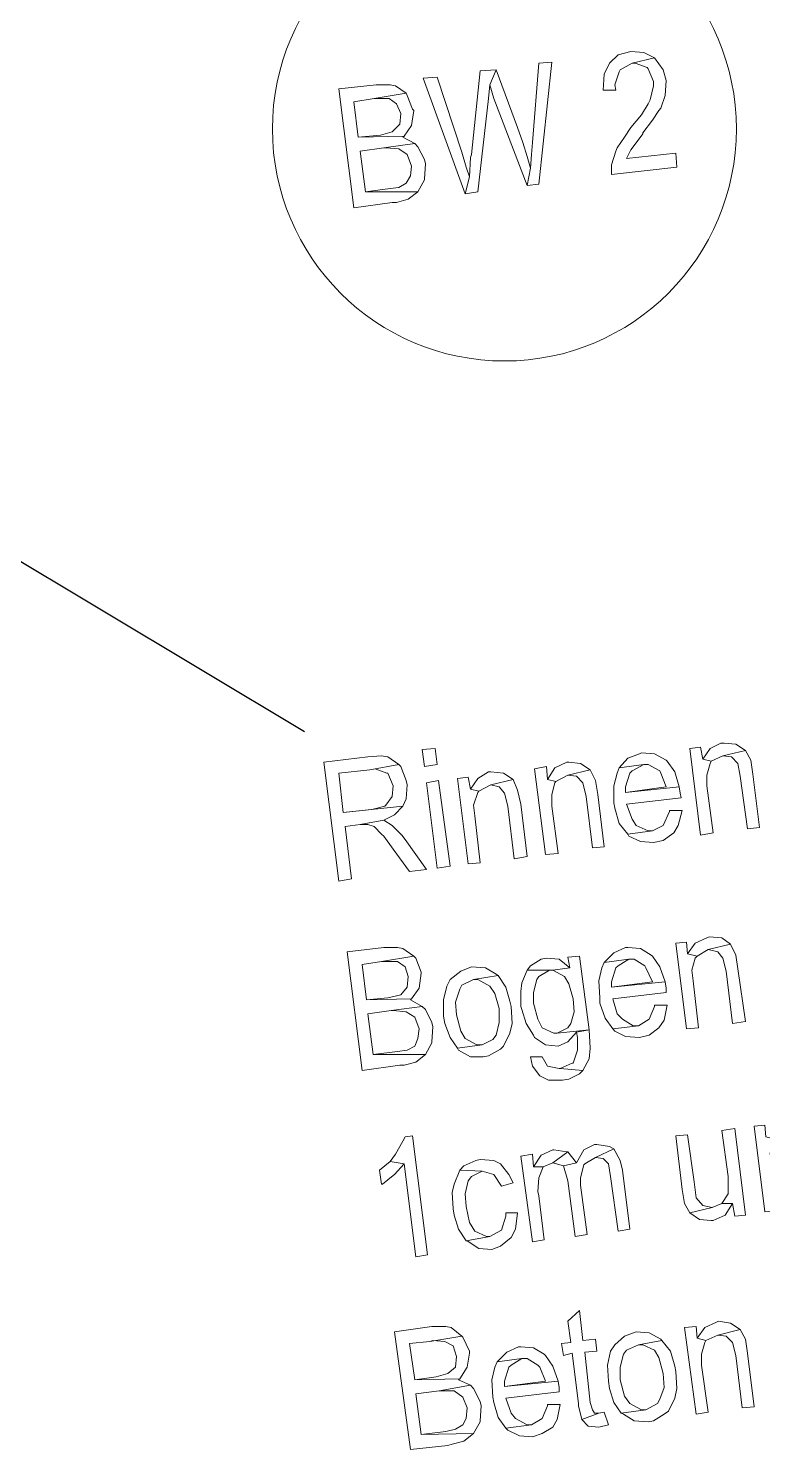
# Model space of a CAD drawing. Header units: metres. Extents: x 2713732.4 to 2713757.2, y 1226081.6 to 1226111.3.
# Drawn here: x 2713739.772 to 2713740.517, y 1226093.321 to 1226094.764 of the extents above; entities that cross this region are included whole.
import ezdxf

# ---------------------------------------------------------------- set-up
doc = ezdxf.new("R2010")
doc.units = ezdxf.units.M
doc.layers.add('einlagen_boden_erstes_og', color=7, linetype='Continuous', true_color=0x000000)

msp = doc.modelspace()

# ---------------------------------------------------------------- linework, layer by layer
at = {"layer": 'einlagen_boden_erstes_og', "color": 7, "linetype": 'Continuous', "lineweight": 25, "extrusion": (0.000477202, 0.001815, 0.999998)}
msp.add_line((2713739.1601, 1226094.5845, -0.1642), (2713740.0522, 1226094.05, -0.1637), dxfattribs=at)
at = {"layer": 'einlagen_boden_erstes_og', "color": 7, "lineweight": 0}
for points in [[(2713740.3836, 1226094.7401), (2713740.3705, 1226094.7369), (2713740.3619, 1226094.7282), (2713740.3564, 1226094.7173), (2713740.3553, 1226094.701), (2713740.3684, 1226094.701), (2713740.3673, 1226094.7064), (2713740.3716, 1226094.7195), (2713740.3727, 1226094.7217), (2713740.3847, 1226094.7282), (2713740.4075, 1226094.7336), (2713740.3966, 1226094.739)], [(2713740.2467, 1226094.7217), (2713740.2304, 1226094.7206), (2713740.2217, 1226094.6358), (2713740.2206, 1226094.6326), (2713740.2196, 1226094.613), (2713740.2152, 1226094.5957), (2713740.2282, 1226094.5978), (2713740.2391, 1226094.6923), (2713740.2402, 1226094.7064)], [(2713740.2467, 1226094.7217), (2713740.2402, 1226094.7064), (2713740.2445, 1226094.6923), (2713740.2782, 1226094.6043), (2713740.2815, 1226094.6217), (2713740.2782, 1226094.6337), (2713740.2739, 1226094.6478), (2713740.2684, 1226094.663)], [(2713740.3032, 1226094.7293), (2713740.2902, 1226094.7282), (2713740.2836, 1226094.6478), (2713740.2826, 1226094.6358), (2713740.2815, 1226094.6217), (2713740.2782, 1226094.6043), (2713740.2902, 1226094.6054)], [(2713740.4075, 1226094.7336), (2713740.3847, 1226094.7282), (2713740.3879, 1226094.7282), (2713740.3999, 1226094.7238), (2713740.401, 1226094.7227), (2713740.4064, 1226094.7097), (2713740.4064, 1226094.7054), (2713740.4031, 1226094.6912), (2713740.401, 1226094.6869), (2713740.3944, 1226094.676), (2713740.3836, 1226094.663), (2713740.3771, 1226094.6532), (2713740.3695, 1226094.6424), (2713740.3684, 1226094.6391), (2713740.364, 1226094.625), (2713740.364, 1226094.6152), (2713740.4303, 1226094.6228), (2713740.4292, 1226094.6369), (2713740.3792, 1226094.6315), (2713740.3836, 1226094.6402), (2713740.3857, 1226094.6434), (2713740.3955, 1226094.6565), (2713740.3955, 1226094.6576), (2713740.4053, 1226094.6706), (2713740.4118, 1226094.6804), (2713740.414, 1226094.6826), (2713740.4183, 1226094.6956), (2713740.4194, 1226094.7108), (2713740.4162, 1226094.7217)], [(2713740.187, 1226094.7141), (2713740.1728, 1226094.713), (2713740.2152, 1226094.5957), (2713740.2196, 1226094.613), (2713740.2163, 1226094.6228), (2713740.212, 1226094.638)], [(2713740.1251, 1226094.7064), (2713740.087, 1226094.7021), (2713740.1022, 1226094.5815), (2713740.1413, 1226094.587), (2713740.1457, 1226094.587), (2713740.1576, 1226094.5902), (2713740.1674, 1226094.5978), (2713740.1142, 1226094.5978), (2713740.1088, 1226094.6391), (2713740.1327, 1226094.6424), (2713740.1642, 1226094.6467), (2713740.1522, 1226094.6532), (2713740.1533, 1226094.6543), (2713740.1066, 1226094.6532), (2713740.1022, 1226094.6891), (2713740.1229, 1226094.6923), (2713740.1555, 1226094.6978), (2713740.1446, 1226094.7054), (2713740.1392, 1226094.7064)], [(2713740.1555, 1226094.6978), (2713740.1229, 1226094.6923), (2713740.1261, 1226094.6923), (2713740.1381, 1226094.6923), (2713740.1457, 1226094.6869), (2713740.15, 1226094.6771), (2713740.149, 1226094.6663), (2713740.1413, 1226094.6587), (2713740.1294, 1226094.6554), (2713740.1066, 1226094.6532), (2713740.1533, 1226094.6543), (2713740.1609, 1226094.6652), (2713740.1609, 1226094.6652), (2713740.1631, 1226094.6804), (2713740.162, 1226094.6815), (2713740.1566, 1226094.6956)], [(2713740.1642, 1226094.6467), (2713740.1327, 1226094.6424), (2713740.1348, 1226094.6424), (2713740.1479, 1226094.6413), (2713740.1566, 1226094.6358), (2713740.1609, 1226094.6239), (2713740.1598, 1226094.6141), (2713740.1555, 1226094.6065), (2713740.1479, 1226094.6022), (2713740.1392, 1226094.6011), (2713740.1142, 1226094.5978), (2713740.1674, 1226094.5978), (2713740.1739, 1226094.6098), (2713740.1739, 1226094.6109), (2713740.175, 1226094.6261), (2713740.1739, 1226094.6304), (2713740.1674, 1226094.6434)], [(2713740.1848, 1226094.033), (2713740.1718, 1226094.0319), (2713740.1739, 1226094.0145), (2713740.187, 1226094.0167)], [(2713740.4542, 1226094.0341), (2713740.4433, 1226094.033), (2713740.4542, 1226093.945), (2713740.4672, 1226093.9472), (2713740.4607, 1226093.995), (2713740.4607, 1226094.0058), (2713740.464, 1226094.0178), (2713740.465, 1226094.0199), (2713740.4564, 1226094.0221)], [(2713740.4781, 1226094.0384), (2713740.4748, 1226094.0384), (2713740.464, 1226094.033), (2713740.4564, 1226094.0221), (2713740.465, 1226094.0199), (2713740.477, 1226094.0254), (2713740.4998, 1226094.0308), (2713740.49, 1226094.0373)], [(2713740.4998, 1226094.0308), (2713740.477, 1226094.0254), (2713740.4857, 1226094.0243), (2713740.4922, 1226094.0178), (2713740.4944, 1226094.0047), (2713740.502, 1226093.9515), (2713740.5139, 1226093.9526), (2713740.5074, 1226094.0069), (2713740.5052, 1226094.021)], [(2713740.1164, 1226094.0243), (2713740.0718, 1226094.0189), (2713740.087, 1226093.8983), (2713740.1001, 1226093.9005), (2713740.0936, 1226093.9537), (2713740.1088, 1226093.9559), (2713740.1327, 1226093.9602), (2713740.1435, 1226093.9656), (2713740.1522, 1226093.9743), (2713740.0914, 1226093.9678), (2713740.087, 1226094.008), (2713740.1185, 1226094.0113), (2713740.1479, 1226094.0167), (2713740.137, 1226094.0243), (2713740.1305, 1226094.0254)], [(2713740.1479, 1226094.0167), (2713740.1185, 1226094.0113), (2713740.124, 1226094.0123), (2713740.1359, 1226094.008), (2713740.137, 1226094.008), (2713740.1424, 1226093.995), (2713740.1413, 1226093.9841), (2713740.1348, 1226093.9754), (2713740.1337, 1226093.9743), (2713740.1207, 1226093.9711), (2713740.0914, 1226093.9678), (2713740.1522, 1226093.9743), (2713740.1555, 1226093.9819), (2713740.1566, 1226093.9961), (2713740.1555, 1226094.0004), (2713740.15, 1226094.0145)], [(2713740.3206, 1226094.0189), (2713740.3184, 1226094.0189), (2713740.3065, 1226094.0134), (2713740.2989, 1226094.0015), (2713740.3075, 1226093.9993), (2713740.3195, 1226094.0058), (2713740.3423, 1226094.0113), (2713740.3325, 1226094.0178)], [(2713740.3716, 1226094.0134), (2713740.3695, 1226094.008), (2713740.3662, 1226093.995), (2713740.3662, 1226093.9776), (2713740.3673, 1226093.9722), (2713740.3716, 1226093.9569), (2713740.3803, 1226093.9461), (2713740.4053, 1226093.9493), (2713740.401, 1226093.9493), (2713740.389, 1226093.9548), (2713740.3847, 1226093.9613), (2713740.3792, 1226093.9765), (2713740.4346, 1226093.983), (2713740.4335, 1226093.9874), (2713740.4325, 1226093.9939), (2713740.3781, 1226093.9884), (2713740.3781, 1226093.9939), (2713740.3825, 1226094.008), (2713740.3847, 1226094.0102), (2713740.3966, 1226094.0167)], [(2713740.3944, 1226094.0286), (2713740.3923, 1226094.0276), (2713740.3803, 1226094.0232), (2713740.3716, 1226094.0134), (2713740.3966, 1226094.0167), (2713740.401, 1226094.0167), (2713740.4129, 1226094.0102), (2713740.414, 1226094.008), (2713740.4194, 1226093.9939), (2713740.3781, 1226093.9884), (2713740.4325, 1226093.9939), (2713740.4281, 1226094.0091), (2713740.4205, 1226094.0199), (2713740.4194, 1226094.021), (2713740.4075, 1226094.0276)], [(2713740.2185, 1226094.0037), (2713740.2076, 1226094.0026), (2713740.2185, 1226093.9157), (2713740.2304, 1226093.9168), (2713740.225, 1226093.9645), (2713740.2239, 1226093.9754), (2713740.2282, 1226093.9884), (2713740.2293, 1226093.9895), (2713740.2206, 1226093.9917)], [(2713740.2413, 1226094.0091), (2713740.2391, 1226094.0091), (2713740.2282, 1226094.0026), (2713740.2206, 1226093.9917), (2713740.2293, 1226093.9895), (2713740.2413, 1226093.9961), (2713740.2641, 1226094.0015), (2713740.2543, 1226094.008)], [(2713740.2641, 1226094.0015), (2713740.2413, 1226093.9961), (2713740.25, 1226093.9939), (2713740.2554, 1226093.9874), (2713740.2587, 1226093.9743), (2713740.2652, 1226093.9211), (2713740.2782, 1226093.9233), (2713740.2717, 1226093.9765), (2713740.2684, 1226093.9906)], [(2713740.2978, 1226094.0145), (2713740.2858, 1226094.0123), (2713740.2967, 1226093.9254), (2713740.3097, 1226093.9265), (2713740.3032, 1226093.9743), (2713740.3032, 1226093.9863), (2713740.3065, 1226093.9982), (2713740.3075, 1226093.9993), (2713740.2989, 1226094.0015)], [(2713740.3423, 1226094.0113), (2713740.3195, 1226094.0058), (2713740.3282, 1226094.0047), (2713740.3347, 1226093.9982), (2713740.338, 1226093.9841), (2713740.3445, 1226093.932), (2713740.3564, 1226093.933), (2713740.3499, 1226093.9863), (2713740.3477, 1226094.0004)], [(2713740.1881, 1226094.0004), (2713740.1761, 1226093.9982), (2713740.187, 1226093.9113), (2713740.2, 1226093.9135)], [(2713740.1327, 1226093.9602), (2713740.1088, 1226093.9559), (2713740.1164, 1226093.9559), (2713740.1229, 1226093.9537), (2713740.1305, 1226093.9461), (2713740.1327, 1226093.9439), (2713740.1424, 1226093.9309), (2713740.1587, 1226093.9081), (2713740.1761, 1226093.9102), (2713740.1544, 1226093.9407), (2713740.1511, 1226093.945), (2713740.1413, 1226093.9548)], [(2713740.4227, 1226093.97), (2713740.4227, 1226093.9689), (2713740.4162, 1226093.9548), (2713740.4053, 1226093.9493), (2713740.3803, 1226093.9461), (2713740.3814, 1226093.9439), (2713740.3934, 1226093.9385), (2713740.4064, 1226093.9374), (2713740.4162, 1226093.9396), (2713740.427, 1226093.9472), (2713740.4314, 1226093.9548), (2713740.4357, 1226093.97)], [(2713740.1327, 1226093.8309), (2713740.0957, 1226093.8266), (2713740.1109, 1226093.706), (2713740.149, 1226093.7115), (2713740.1533, 1226093.7115), (2713740.1652, 1226093.7147), (2713740.175, 1226093.7223), (2713740.1218, 1226093.7223), (2713740.1164, 1226093.7636), (2713740.1403, 1226093.7669), (2713740.1718, 1226093.7712), (2713740.1598, 1226093.7777), (2713740.1609, 1226093.7788), (2713740.1153, 1226093.7777), (2713740.1109, 1226093.8136), (2713740.1305, 1226093.8168), (2713740.1631, 1226093.8223), (2713740.1522, 1226093.8299), (2713740.1468, 1226093.8309)], [(2713740.3803, 1226093.8309), (2713740.3781, 1226093.8309), (2713740.3662, 1226093.8255), (2713740.3564, 1226093.8157), (2713740.3814, 1226093.819), (2713740.3868, 1226093.819), (2713740.3977, 1226093.8125), (2713740.3988, 1226093.8103), (2713740.4053, 1226093.7962), (2713740.364, 1226093.7908), (2713740.4183, 1226093.7962), (2713740.4129, 1226093.8114), (2713740.4053, 1226093.8223), (2713740.4042, 1226093.8233), (2713740.3934, 1226093.8299)], [(2713740.4401, 1226093.8364), (2713740.4292, 1226093.8353), (2713740.4401, 1226093.7484), (2713740.452, 1226093.7495), (2713740.4466, 1226093.7973), (2713740.4455, 1226093.8081), (2713740.4488, 1226093.8201), (2713740.4509, 1226093.8223), (2713740.4411, 1226093.8244)], [(2713740.4629, 1226093.8418), (2713740.4607, 1226093.8407), (2713740.4488, 1226093.8353), (2713740.4411, 1226093.8244), (2713740.4509, 1226093.8223), (2713740.4618, 1226093.8288), (2713740.4846, 1226093.8342), (2713740.4759, 1226093.8407)], [(2713740.4846, 1226093.8342), (2713740.4618, 1226093.8288), (2713740.4716, 1226093.8266), (2713740.477, 1226093.8201), (2713740.4803, 1226093.807), (2713740.4868, 1226093.7538), (2713740.4998, 1226093.756), (2713740.4922, 1226093.8092), (2713740.49, 1226093.8233)], [(2713740.1631, 1226093.8223), (2713740.1305, 1226093.8168), (2713740.1337, 1226093.8168), (2713740.1468, 1226093.8168), (2713740.1544, 1226093.8114), (2713740.1576, 1226093.8016), (2713740.1566, 1226093.7908), (2713740.15, 1226093.7831), (2713740.137, 1226093.7799), (2713740.1153, 1226093.7777), (2713740.1609, 1226093.7788), (2713740.1685, 1226093.7897), (2713740.1685, 1226093.7897), (2713740.1707, 1226093.8049), (2713740.1707, 1226093.806), (2713740.1652, 1226093.8201)], [(2713740.2978, 1226093.8201), (2713740.2923, 1226093.819), (2713740.2815, 1226093.8125), (2713740.2782, 1226093.8081), (2713740.301, 1226093.8081), (2713740.3043, 1226093.8081), (2713740.3217, 1226093.8103), (2713740.3108, 1226093.819)], [(2713740.3314, 1226093.8223), (2713740.3195, 1226093.8212), (2713740.3217, 1226093.8103), (2713740.3043, 1226093.8081), (2713740.3162, 1226093.8016), (2713740.3206, 1226093.794), (2713740.3249, 1226093.7788), (2713740.326, 1226093.7658), (2713740.3227, 1226093.7538), (2713740.3195, 1226093.7495), (2713740.3086, 1226093.744), (2713740.3412, 1226093.7473)], [(2713740.3564, 1226093.8157), (2713740.3542, 1226093.8103), (2713740.351, 1226093.7973), (2713740.3521, 1226093.7799), (2713740.3521, 1226093.7745), (2713740.3575, 1226093.7593), (2713740.3651, 1226093.7484), (2713740.3912, 1226093.7516), (2713740.3857, 1226093.7516), (2713740.3749, 1226093.7582), (2713740.3695, 1226093.7636), (2713740.3651, 1226093.7788), (2713740.4194, 1226093.7853), (2713740.4194, 1226093.7897), (2713740.4183, 1226093.7962), (2713740.364, 1226093.7908), (2713740.364, 1226093.7962), (2713740.3684, 1226093.8103), (2713740.3705, 1226093.8125), (2713740.3814, 1226093.819)], [(2713740.2217, 1226093.8114), (2713740.2109, 1226093.807), (2713740.2, 1226093.7984), (2713740.1967, 1226093.7918), (2713740.1935, 1226093.7777), (2713740.1935, 1226093.7614), (2713740.1946, 1226093.7538), (2713740.2, 1226093.7397), (2713740.2076, 1226093.7288), (2713740.2326, 1226093.7321), (2713740.2272, 1226093.7321), (2713740.2152, 1226093.7386), (2713740.2109, 1226093.7462), (2713740.2065, 1226093.7625), (2713740.2054, 1226093.7755), (2713740.2098, 1226093.7886), (2713740.212, 1226093.7929), (2713740.2239, 1226093.7984), (2713740.2489, 1226093.8027), (2713740.2467, 1226093.8038), (2713740.2358, 1226093.8103)], [(2713740.2489, 1226093.8027), (2713740.2239, 1226093.7984), (2713740.2282, 1226093.7984), (2713740.2402, 1226093.7918), (2713740.2456, 1226093.7842), (2713740.25, 1226093.769), (2713740.25, 1226093.7549), (2713740.2467, 1226093.7419), (2713740.2435, 1226093.7375), (2713740.2326, 1226093.7321), (2713740.2076, 1226093.7288), (2713740.2087, 1226093.7267), (2713740.2206, 1226093.7201), (2713740.2337, 1226093.7201), (2713740.2391, 1226093.7212), (2713740.2511, 1226093.7278), (2713740.2543, 1226093.731), (2713740.2608, 1226093.744), (2713740.263, 1226093.7538), (2713740.2619, 1226093.7712), (2713740.2608, 1226093.7766), (2713740.2565, 1226093.7908)], [(2713740.2782, 1226093.8081), (2713740.2728, 1226093.7951), (2713740.2717, 1226093.7864), (2713740.2717, 1226093.7712), (2713740.2728, 1226093.7679), (2713740.2771, 1226093.7538), (2713740.2847, 1226093.7419), (2713740.2858, 1226093.7397), (2713740.2967, 1226093.7321), (2713740.3097, 1226093.731), (2713740.3195, 1226093.7354), (2713740.3282, 1226093.7451), (2713740.3412, 1226093.7473), (2713740.3086, 1226093.744), (2713740.3054, 1226093.744), (2713740.2934, 1226093.7495), (2713740.2891, 1226093.7582), (2713740.2847, 1226093.7745), (2713740.2847, 1226093.7853), (2713740.288, 1226093.7984), (2713740.2902, 1226093.8016), (2713740.301, 1226093.8081)], [(2713740.1718, 1226093.7712), (2713740.1403, 1226093.7669), (2713740.1424, 1226093.7669), (2713740.1555, 1226093.7658), (2713740.1642, 1226093.7603), (2713740.1685, 1226093.7484), (2713740.1674, 1226093.7386), (2713740.1642, 1226093.731), (2713740.1566, 1226093.7267), (2713740.1468, 1226093.7256), (2713740.1218, 1226093.7223), (2713740.175, 1226093.7223), (2713740.1815, 1226093.7343), (2713740.1815, 1226093.7354), (2713740.1826, 1226093.7506), (2713740.1815, 1226093.7549), (2713740.175, 1226093.7679)], [(2713740.4075, 1226093.7723), (2713740.4075, 1226093.7712), (2713740.402, 1226093.7582), (2713740.3912, 1226093.7516), (2713740.3651, 1226093.7484), (2713740.3673, 1226093.7462), (2713740.3781, 1226093.7408), (2713740.3923, 1226093.7397), (2713740.402, 1226093.7419), (2713740.4118, 1226093.7495), (2713740.4173, 1226093.7571), (2713740.4205, 1226093.7723)], [(2713740.3412, 1226093.7473), (2713740.3282, 1226093.7451), (2713740.3293, 1226093.7397), (2713740.3293, 1226093.7267), (2713740.3249, 1226093.7136), (2713740.3238, 1226093.7136), (2713740.3119, 1226093.7082), (2713740.3347, 1226093.706), (2713740.3412, 1226093.718), (2713740.3423, 1226093.7288)], [(2713740.2815, 1226093.7201), (2713740.2836, 1226093.7104), (2713740.2912, 1226093.7006), (2713740.2999, 1226093.6962), (2713740.3141, 1226093.6962), (2713740.3206, 1226093.6973), (2713740.3314, 1226093.7028), (2713740.3347, 1226093.706), (2713740.3119, 1226093.7082), (2713740.3108, 1226093.7082), (2713740.2989, 1226093.7104), (2713740.2934, 1226093.7201)], [(2713740.4411, 1226093.6409), (2713740.4292, 1226093.6398), (2713740.4357, 1226093.5855), (2713740.4379, 1226093.5713), (2713740.4433, 1226093.5616), (2713740.4661, 1226093.567), (2713740.4564, 1226093.5692), (2713740.4498, 1226093.5768), (2713740.4477, 1226093.5931)], [(2713740.4889, 1226093.6474), (2713740.4759, 1226093.6452), (2713740.4824, 1226093.5985), (2713740.4824, 1226093.5963), (2713740.4824, 1226093.5811), (2713740.4759, 1226093.5713), (2713740.4868, 1226093.5713), (2713740.4889, 1226093.5583), (2713740.4998, 1226093.5594)], [(2713740.5194, 1226093.6506), (2713740.5085, 1226093.6495), (2713740.5194, 1226093.5626), (2713740.5313, 1226093.5637), (2713740.5259, 1226093.6115), (2713740.5248, 1226093.6224), (2713740.528, 1226093.6354), (2713740.5302, 1226093.6365), (2713740.5204, 1226093.6387)], [(2713740.162, 1226093.6398), (2713740.1544, 1226093.6387), (2713740.1522, 1226093.6343), (2713740.1446, 1226093.6213), (2713740.1392, 1226093.6137), (2713740.1533, 1226093.6115), (2713740.1652, 1226093.517), (2713740.1772, 1226093.5192)], [(2713740.3488, 1226093.6311), (2713740.3466, 1226093.6311), (2713740.3358, 1226093.6256), (2713740.3282, 1226093.6126), (2713740.3151, 1226093.6094), (2713740.3151, 1226093.6094), (2713740.3195, 1226093.5941), (2713740.3271, 1226093.5377), (2713740.339, 1226093.5398), (2713740.3325, 1226093.5898), (2713740.3325, 1226093.5974), (2713740.3358, 1226093.6104), (2713740.3369, 1226093.6115), (2713740.3477, 1226093.618), (2713740.3662, 1226093.6267), (2713740.3619, 1226093.6289)], [(2713740.3662, 1226093.6267), (2713740.3477, 1226093.618), (2713740.3553, 1226093.617), (2713740.3608, 1226093.6115), (2713740.3629, 1226093.5985), (2713740.3705, 1226093.5431), (2713740.3825, 1226093.5453), (2713740.3749, 1226093.605), (2713740.3727, 1226093.6148)], [(2713740.1392, 1226093.6137), (2713740.1283, 1226093.605), (2713740.1305, 1226093.5909), (2713740.1316, 1226093.5909), (2713740.1424, 1226093.5996), (2713740.1435, 1226093.6007), (2713740.1533, 1226093.6115)], [(2713740.2304, 1226093.6159), (2713740.2261, 1226093.6148), (2713740.2141, 1226093.6094), (2713740.2098, 1226093.605), (2713740.2326, 1226093.6039), (2713740.2445, 1226093.6007), (2713740.2521, 1226093.5887), (2713740.2641, 1226093.592), (2713740.2597, 1226093.6007), (2713740.2511, 1226093.6115), (2713740.2445, 1226093.6148)], [(2713740.2836, 1226093.6213), (2713740.2717, 1226093.6191), (2713740.2836, 1226093.5322), (2713740.2956, 1226093.5344), (2713740.2902, 1226093.5789), (2713740.2891, 1226093.5833), (2713740.2902, 1226093.5974), (2713740.2945, 1226093.6083), (2713740.2847, 1226093.6083)], [(2713740.3054, 1226093.6256), (2713740.3043, 1226093.6256), (2713740.2923, 1226093.6202), (2713740.2847, 1226093.6083), (2713740.2945, 1226093.6083), (2713740.3043, 1226093.6126), (2713740.3195, 1226093.6235), (2713740.3184, 1226093.6235)], [(2713740.3195, 1226093.6235), (2713740.3043, 1226093.6126), (2713740.3151, 1226093.6094), (2713740.3282, 1226093.6126)], [(2713740.2098, 1226093.605), (2713740.2043, 1226093.5909), (2713740.2022, 1226093.5822), (2713740.2033, 1226093.5659), (2713740.2043, 1226093.5594), (2713740.2087, 1226093.5453), (2713740.2163, 1226093.5333), (2713740.2402, 1226093.5377), (2713740.2369, 1226093.5377), (2713740.225, 1226093.5431), (2713740.2196, 1226093.5518), (2713740.2163, 1226093.5681), (2713740.2152, 1226093.5811), (2713740.2185, 1226093.5941), (2713740.2217, 1226093.5985), (2713740.2326, 1226093.6039)], [(2713740.4759, 1226093.5713), (2713740.4661, 1226093.567), (2713740.4433, 1226093.5616), (2713740.4531, 1226093.555), (2713740.465, 1226093.554), (2713740.4672, 1226093.554), (2713740.4792, 1226093.5594), (2713740.4868, 1226093.5713)], [(2713740.2565, 1226093.5616), (2713740.2565, 1226093.5583), (2713740.2521, 1226093.5442), (2713740.2521, 1226093.5442), (2713740.2402, 1226093.5377), (2713740.2163, 1226093.5333), (2713740.2174, 1226093.5333), (2713740.2293, 1226093.5257), (2713740.2424, 1226093.5246), (2713740.2511, 1226093.5279), (2713740.2619, 1226093.5366), (2713740.2663, 1226093.5453), (2713740.2684, 1226093.5616)], [(2713740.3314, 1226093.4627), (2713740.3195, 1226093.4518), (2713740.3227, 1226093.4301), (2713740.313, 1226093.429), (2713740.3151, 1226093.4171), (2713740.3238, 1226093.4193), (2713740.3304, 1226093.3682), (2713740.3304, 1226093.366), (2713740.3336, 1226093.3519), (2713740.351, 1226093.3584), (2713740.3466, 1226093.3584), (2713740.3445, 1226093.3617), (2713740.3423, 1226093.3693), (2713740.3369, 1226093.4203), (2713740.3488, 1226093.4214), (2713740.3477, 1226093.4334), (2713740.3347, 1226093.4323)], [(2713740.1815, 1226093.4464), (2713740.1435, 1226093.441), (2713740.1598, 1226093.3215), (2713740.1978, 1226093.3258), (2713740.2022, 1226093.3269), (2713740.2141, 1226093.3302), (2713740.2239, 1226093.3378), (2713740.1707, 1226093.3367), (2713740.1652, 1226093.378), (2713740.1891, 1226093.3812), (2713740.2206, 1226093.3867), (2713740.2087, 1226093.3921), (2713740.2098, 1226093.3932), (2713740.1642, 1226093.3921), (2713740.1587, 1226093.429), (2713740.1794, 1226093.4312), (2713740.212, 1226093.4366), (2713740.2011, 1226093.4453), (2713740.1957, 1226093.4464)], [(2713740.389, 1226093.441), (2713740.3771, 1226093.4366), (2713740.3673, 1226093.4279), (2713740.3629, 1226093.4214), (2713740.3597, 1226093.4073), (2713740.3608, 1226093.391), (2713740.3619, 1226093.3834), (2713740.3662, 1226093.3693), (2713740.3738, 1226093.3584), (2713740.3988, 1226093.3617), (2713740.3944, 1226093.3617), (2713740.3825, 1226093.3682), (2713740.3771, 1226093.3758), (2713740.3727, 1226093.3921), (2713740.3727, 1226093.4051), (2713740.376, 1226093.4182), (2713740.3792, 1226093.4225), (2713740.3912, 1226093.4279), (2713740.4151, 1226093.4323), (2713740.414, 1226093.4334), (2713740.402, 1226093.4399)], [(2713740.4498, 1226093.4464), (2713740.4379, 1226093.4453), (2713740.4498, 1226093.3573), (2713740.4618, 1226093.3595), (2713740.4553, 1226093.4073), (2713740.4553, 1226093.4182), (2713740.4585, 1226093.4301), (2713740.4596, 1226093.4323), (2713740.4509, 1226093.4345)], [(2713740.4726, 1226093.4518), (2713740.4705, 1226093.4508), (2713740.4585, 1226093.4453), (2713740.4509, 1226093.4345), (2713740.4596, 1226093.4323), (2713740.4716, 1226093.4377), (2713740.4944, 1226093.4432), (2713740.4846, 1226093.4497)], [(2713740.4944, 1226093.4432), (2713740.4716, 1226093.4377), (2713740.4803, 1226093.4366), (2713740.4868, 1226093.4301), (2713740.49, 1226093.4171), (2713740.4965, 1226093.3639), (2713740.5085, 1226093.3649), (2713740.502, 1226093.4193), (2713740.4998, 1226093.4334)], [(2713740.212, 1226093.4366), (2713740.1794, 1226093.4312), (2713740.1826, 1226093.4323), (2713740.1946, 1226093.4312), (2713740.2033, 1226093.4269), (2713740.2065, 1226093.416), (2713740.2054, 1226093.4051), (2713740.1978, 1226093.3986), (2713740.1859, 1226093.3954), (2713740.1642, 1226093.3921), (2713740.2098, 1226093.3932), (2713740.2174, 1226093.4051), (2713740.2174, 1226093.4051), (2713740.2196, 1226093.4193), (2713740.2196, 1226093.4214), (2713740.213, 1226093.4356)], [(2713740.2717, 1226093.4258), (2713740.2695, 1226093.4258), (2713740.2576, 1226093.4203), (2713740.2478, 1226093.4106), (2713740.2728, 1226093.4138), (2713740.2782, 1226093.4138), (2713740.2891, 1226093.4073), (2713740.2912, 1226093.4051), (2713740.2967, 1226093.391), (2713740.2554, 1226093.3856), (2713740.3097, 1226093.391), (2713740.3043, 1226093.4062), (2713740.2967, 1226093.4171), (2713740.2956, 1226093.4182), (2713740.2847, 1226093.4247)], [(2713740.4151, 1226093.4323), (2713740.3912, 1226093.4279), (2713740.3955, 1226093.4279), (2713740.4075, 1226093.4225), (2713740.4118, 1226093.4149), (2713740.4162, 1226093.3986), (2713740.4173, 1226093.3845), (2713740.4129, 1226093.3726), (2713740.4107, 1226093.3682), (2713740.3988, 1226093.3617), (2713740.3738, 1226093.3584), (2713740.376, 1226093.3573), (2713740.3868, 1226093.3508), (2713740.401, 1226093.3497), (2713740.4064, 1226093.3508), (2713740.4173, 1226093.3573), (2713740.4216, 1226093.3606), (2713740.4281, 1226093.3736), (2713740.4303, 1226093.3834), (2713740.4292, 1226093.4008), (2713740.4281, 1226093.4062), (2713740.4238, 1226093.4214)], [(2713740.2478, 1226093.4106), (2713740.2456, 1226093.4051), (2713740.2424, 1226093.3921), (2713740.2435, 1226093.3747), (2713740.2445, 1226093.3693), (2713740.2489, 1226093.3541), (2713740.2565, 1226093.3432), (2713740.2826, 1226093.3465), (2713740.2782, 1226093.3465), (2713740.2663, 1226093.353), (2713740.2619, 1226093.3584), (2713740.2565, 1226093.3736), (2713740.3108, 1226093.3802), (2713740.3108, 1226093.3845), (2713740.3097, 1226093.391), (2713740.2554, 1226093.3856), (2713740.2554, 1226093.391), (2713740.2597, 1226093.4051), (2713740.2619, 1226093.4073), (2713740.2728, 1226093.4138)], [(2713740.2206, 1226093.3867), (2713740.1891, 1226093.3812), (2713740.1913, 1226093.3812), (2713740.2043, 1226093.3812), (2713740.213, 1226093.3747), (2713740.2174, 1226093.3639), (2713740.2163, 1226093.353), (2713740.213, 1226093.3465), (2713740.2054, 1226093.3421), (2713740.1957, 1226093.34), (2713740.1707, 1226093.3367), (2713740.2239, 1226093.3378), (2713740.2304, 1226093.3497), (2713740.2304, 1226093.3508), (2713740.2315, 1226093.366), (2713740.2304, 1226093.3704), (2713740.2239, 1226093.3834)], [(2713740.2989, 1226093.3671), (2713740.2989, 1226093.366), (2713740.2934, 1226093.353), (2713740.2826, 1226093.3465), (2713740.2565, 1226093.3432), (2713740.2587, 1226093.3411), (2713740.2706, 1226093.3356), (2713740.2836, 1226093.3345), (2713740.2934, 1226093.3378), (2713740.3043, 1226093.3443), (2713740.3086, 1226093.3519), (2713740.3119, 1226093.3671)], [(2713740.3564, 1226093.3595), (2713740.351, 1226093.3584), (2713740.3336, 1226093.3519), (2713740.3401, 1226093.3454), (2713740.351, 1226093.3443), (2713740.3608, 1226093.3465)]]:
    msp.add_lwpolyline(points, close=True, dxfattribs=at)
at = {"layer": 'einlagen_boden_erstes_og', "color": 7, "linetype": 'Continuous', "lineweight": 13, "extrusion": (0.000477202, 0.001815, 0.999998)}
msp.add_circle((2713739.9461, 1226090.2913, 3520.5086), 0.2354, dxfattribs=at)

doc.saveas('drawing.dxf')
